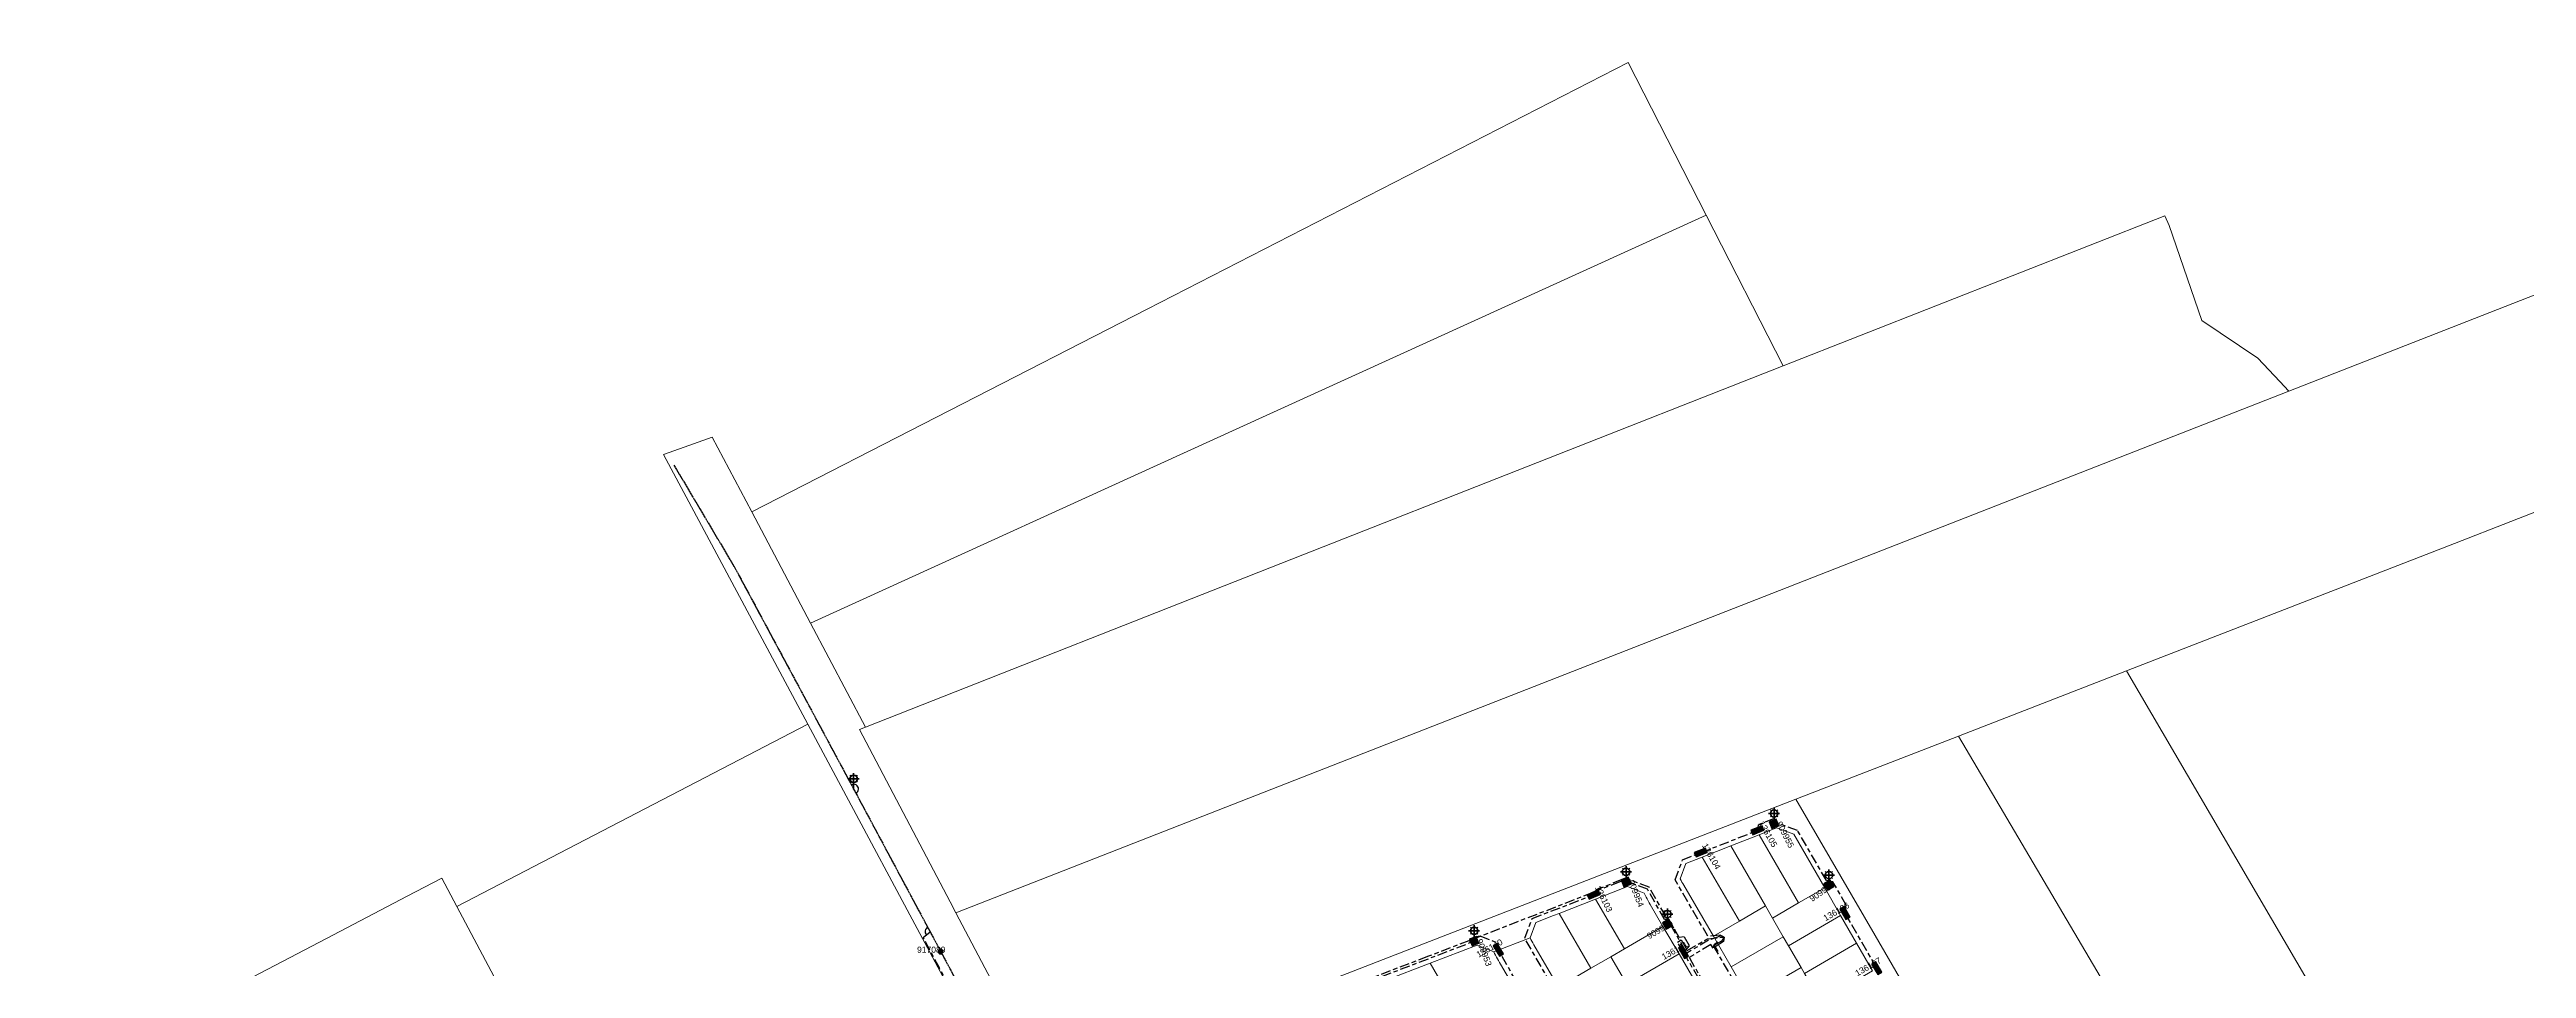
# Model space of a CAD drawing. Header units: metres. Extents: x 303431 to 305438, y 6269401 to 6270518.
# Drawn here: x 303491 to 304506, y 6270141 to 6270518 of the extents above; entities that cross this region are included whole.
import ezdxf
from ezdxf.enums import TextEntityAlignment as Align

# ---------------------------------------------------------------- set-up
doc = ezdxf.new("R2010")
doc.units = ezdxf.units.M
doc.linetypes.add('Cable Exist OH', pattern=[1, 1, 0])
doc.linetypes.add('Cable Exist UG', pattern=[8.2, 4, -1.2, 1.8, -1.2])
doc.layers.get('0').update_dxf_attribs({"color": 6})
doc.layers.add('Cadastre Land Parcels_SP_EXT', color=9, linetype='Continuous', lineweight=5)
doc.layers.add('Cadastre Roads_SP_EXT', color=9, linetype='Continuous', lineweight=5)
for name, color, linetype in [('Equip_SP_SL_EXT', 7, 'Continuous'), ('Mains_HV_EXT', 7, 'Continuous'), ('Mains_LV_EXT', 7, 'Continuous'), ('SupportsOH_SP_TR_HV_LV_SL_EXT', 7, 'Continuous'), ('SupportsUG_SP_LV_EXT', 7, 'Continuous'), ('SupportsUG_SP_LV_SL_EXT', 7, 'Continuous')]:
    doc.layers.add(name, color=color, linetype=linetype)
doc.styles.add('COLUMN_LABEL', font='arial.ttf')
doc.styles.add('iecARIAL', font='arial.ttf', dxfattribs={"height": 2})
doc.styles.add('POLE_LABEL', font='arial.ttf')
doc.styles.get("Standard").update_dxf_attribs({"font": 'arial.ttf'})
doc.linetypes.add('Cable E UG', pattern='A,6,-0.5,["E",Standard,S=1.7,R=0,X=0.5,Y=-1],-2.9', length=9.4)

# ---------------------------------------------------------------- blocks, each defined once
blk = doc.blocks.new('POLE_EXT')
blk.add_hatch(color=256).paths.add_polyline_path([(-1, 0, 1), (1, 0, 1)])
blk.add_lwpolyline([(-1, 0, 1), (1, 0, 1)], format="xyb", close=True)
for tag, height, flags, p in [('pNumber', 2.5, 8, (-17.8, 2.1)), ('OWNED_BY', 0.2, 9, (1.4, -0.4)), ('PARENT', 0.2, 9, (1.4, -0.6)), ('SPECIAL_USE', 0.2, 9, (1.4, -0.8)), ('STATE', 0.2, 9, (1.4, -1)), ('USAGE', 0.2, 9, (1.4, -1.2)), ('cLV', 0.2, 9, (1.4, -1.4)), ('hDepth', 0.2, 9, (1.4, -1.6)), ('hDia', 0.2, 9, (1.4, -1.8)), ('cHV', 0.2, 9, (1.4, -2)), ('LBRACKET', 0.2, 9, (1.4, -2.2)), ('LExisting', 0.2, 9, (1.4, -2.4)), ('LANTNUMBER', 0.2, 9, (1.4, -2.6)), ('LOther', 0.2, 9, (1.4, -2.8)), ('LRemove', 0.2, 9, (1.4, -3)), ('LEGEND', 0.2, 9, (1.4, -3.2)), ('cLinedev', 0.2, 9, (1.4, -3.4)), ('LOCATION', 0.2, 9, (1.4, -3.6)), ('pExisting', 0.2, 9, (1.4, -3.8)), ('PFNUMBER', 0.2, 9, (1.4, -4)), ('NEWPFNUMBER', 0.2, 9, (1.4, -4.2)), ('pFooting', 0.2, 9, (1.4, -4.4)), ('pNew', 0.2, 9, (1.4, -4.6)), ('pRelocate', 0.2, 9, (1.4, -5)), ('pRemove', 0.2, 9, (1.4, -5.2)), ('pReplace', 0.2, 9, (1.4, -5.4)), ('pStay', 0.2, 9, (1.4, -5.6)), ('pType', 0.2, 9, (1.4, -5.8)), ('cspan', 0.2, 9, (1.4, -6)), ('STREETNAME', 0.2, 9, (1.4, -6.2)), ('SUBURB', 0.2, 9, (1.4, -6.4)), ('NOTES', 0.2, 9, (1.4, -6.6)), ('MAINTAINED_BY', 0.2, 9, (1.4, -6.8)), ('OPERATED_BY', 0.2, 9, (1.4, -7))]:
    blk.add_attdef(tag, text='', height=height, dxfattribs=dict(flags=flags)).set_placement(p, align=Align.MIDDLE_LEFT)
at = {"style": 'POLE_LABEL'}
for tag, height, flags, p in [('STRUCTURE_PLANT_NUMBER', 0.2, 9, (1.4, 0)), ('ASSET_NUM', 2.5, 8, (2, 2)), ('STREET_CODE', 0.2, 9, (1.4, -0.2))]:
    blk.add_attdef(tag, text='', height=height, dxfattribs=dict(at, flags=flags)).set_placement(p, align=Align.MIDDLE_LEFT)
at = {"flags": 1}
blk.add_attdef('Z', (1.4, -7.3), '', height=0.2, dxfattribs=at)
blk = doc.blocks.new('COLUMN_EXT')
blk.add_hatch(color=256).paths.add_polyline_path([(-1.5, 1.5), (-1.5, -1.5), (1.5, -1.5), (1.5, 1.5)])
blk.add_lwpolyline([(-1.5, -1.5), (1.5, -1.5), (1.5, 1.5), (-1.5, 1.5)], close=True)
for tag, height, style, flags, p in [('STRUCTURE_PLANT_NUMBER', 0.2, 'POLE_LABEL', 9, (1.8, 0)), ('ASSET_NUM', 2.5, 'COLUMN_LABEL', 8, (2, 2)), ('STREET_CODE', 0.2, 'COLUMN_LABEL', 9, (1.8, -0.2))]:
    blk.add_attdef(tag, text='', height=height, dxfattribs=dict(style=style, flags=flags)).set_placement(p, align=Align.MIDDLE_LEFT)
at = {"flags": 9}
for tag, p in [('COLUMN_TYPE', (1.8, -0.4)), ('OWNED_BY', (1.8, -0.6)), ('STATE', (1.8, -0.8)), ('USAGE', (1.8, -1)), ('LEGEND', (1.8, -1.2)), ('LOCATION', (1.8, -1.4)), ('STREETNAME', (1.8, -1.6)), ('SUBURB', (1.8, -1.8)), ('NOTES', (1.8, -2))]:
    blk.add_attdef(tag, text='', height=0.2, dxfattribs=at).set_placement(p, align=Align.MIDDLE_LEFT)
at = {"flags": 1}
blk.add_attdef('Z', (1.8, -2.4), '', height=0.2, dxfattribs=at)
blk = doc.blocks.new('PILLAR_EXT')
blk.add_hatch(color=256).paths.add_polyline_path([(-2.475, 0.99), (-2.475, -0.99), (2.475, -0.99), (2.475, 0.99)])
blk.add_lwpolyline([(-2.475, -0.99), (2.475, -0.99), (2.475, 0.99), (-2.475, 0.99)], close=True)
for tag, p, flags in [('OWNED_BY', (0, -0.2), 9), ('STATE', (0, -0.4), 9), ('SUPPORT_TYPE', (0, -0.6), 9), ('STREETNAME', (0, -1.8), 9), ('SUBURB', (0, -2), 1), ('USAGE', (0, -0.8), 9), ('LEGEND', (0, -1), 9), ('LOCATION', (0, -1.2), 9), ('NOTES', (0, -1.4), 9), ('PARENT', (0, -1.6), 9)]:
    blk.add_attdef(tag, p, '', height=0.2, dxfattribs=dict(flags=flags))
at = {"style": 'iecARIAL', "flags": 8}
blk.add_attdef('ASSET_NUM', (1.5, 3.5), '', height=2.5, dxfattribs=at)
blk = doc.blocks.new('SL_LANTERN_EXT')
at = {"lineweight": 40}
for p, q in [((-2.3, 4.2), (2.2, 4.2)), ((-1.5, 5.7), (-1.1, 5.3)), ((-1.5, 2.8), (-1.1, 3.2)), ((0, 2), (0, 6.5)), ((0, 0), (0, 2.7)), ((1.5, 5.7), (1.1, 5.3)), ((1.5, 2.8), (1.1, 3.2))]:
    blk.add_line(p, q, dxfattribs=at)
blk.add_circle((0, 4.2), 1.5, dxfattribs=at)
at = {"style": 'iecARIAL', "flags": 9}
blk.add_attdef('ASSET_NUM', (1.5, 1.5), '', height=2.5, dxfattribs=at)
for tag, p, height, flags in [('CONSTRUCTED_VOLTAGE', (1, -0.7), 0.2, 9), ('CONTROL_TYPE', (1, -0.9), 0.2, 9), ('LANTERN_PURPOSE', (1, -1.1), 0.2, 9), ('LANTERN_TYPE', (1, -1.3), 0.2, 9), ('NO_PHASES', (1, -1.5), 0.2, 9), ('OPERATING_VOLTAGE', (1, -1.7), 0.2, 9), ('ORIENTATION', (1, -1.9), 0.2, 9), ('OWNED_BY', (1, -2.1), 0.2, 9), ('STATE', (1, -2.3), 0.2, 9), ('USAGE', (1, -2.5), 0.2, 9), ('CEXIST', (1, -2.7), 0.2, 9), ('CNEW', (1, -2.9), 0.2, 9), ('CNUMBER', (1, -3.1), 0.2, 9), ('CREMOVE', (1, -3.3), 0.2, 9), ('CREPLACE', (1, -3.5), 0.2, 9), ('LKINGHEIGHT', (1, -3.7), 0.2, 9), ('LBRACKET', (1, -3.9), 0.2, 9), ('LBRACKETVOCAB', (1, -4.1), 0.2, 9), ('LCATEGORY', (1, -4.3), 0.2, 9), ('LCHARGE1', (1, -4.5), 0.2, 9), ('LCHARGE1PERCENT', (1, -4.7), 0.2, 9), ('LCHARGE2', (1, -4.9), 0.2, 9), ('LCHARGE2PERCENT', (1, -5.1), 0.2, 9), ('LCHARGE3', (1, -5.3), 0.2, 9), ('LCHARGE3PERCENT', (1, -5.5), 0.2, 9), ('LEXIST', (1, -5.7), 0.2, 9), ('LLAMP', (1, -5.9), 0.2, 9), ('LLAMPVOCAB', (1, -6.1), 0.2, 9), ('LMAST', (1, -6.3), 0.2, 9), ('LMASTVOCAB', (1, -6.5), 0.2, 9), ('LNEW', (1, -6.7), 0.2, 9), ('LANTNUMBER', (1, -6.9), 0.2, 9), ('LOUTREACH', (1, -7.3), 0.2, 9), ('LOUTREACHVOCAB', (1, -7.5), 0.2, 9), ('LRATECODE', (1, -7.7), 0.2, 9), ('LREMOVE', (1, -7.9), 0.2, 9), ('LREPLACE', (1, -8.1), 0.2, 9), ('LTYPE', (1, -8.3), 0.2, 9), ('LTYPEVOCAB', (1, -8.5), 0.2, 9), ('LEGEND', (1, -8.7), 0.2, 9), ('LOCATION', (1, -8.9), 0.2, 9), ('NOTES', (1, -9.1), 0.2, 9), ('STREETNAME', (1, -9.3), 0.2, 9), ('SUBURB', (1, -9.5), 0.2, 1), ('LNUMBER', (2.2, -3.3), 2.5, 8)]:
    blk.add_attdef(tag, p, '', height=height, dxfattribs=dict(flags=flags))

msp = doc.modelspace()

# ---------------------------------------------------------------- linework, layer by layer
at = {"layer": 'Cadastre Land Parcels_SP_EXT', "linetype": 'Continuous'}
for points in [[(303903.86843, 6270093.0588), (304206.78713, 6270210.66237), (304273.40352, 6270236.55531), (304342.30562, 6270263.311), (304409.52771, 6270289.4192), (304476.75749, 6270315.53607), (304546.0418, 6270342.47602), (304565.4975, 6270350.25485), (304810.29183, 6270448.35379), (304797.37937, 6270469.03528), (304766.75595, 6270517.95026), (304408.94003, 6270377.97451), (303862.40245, 6270164.13899), (303900.50163, 6270091.75156), (303903.86843, 6270093.0588)], [(303903.86843, 6270093.0588), (304206.78713, 6270210.66237), (304273.40352, 6270236.55531), (304342.30562, 6270263.311), (304409.52771, 6270289.4192), (304476.75749, 6270315.53607), (304546.0418, 6270342.47602), (304565.4975, 6270350.25485), (304810.29183, 6270448.35379), (304797.37937, 6270469.03528), (304766.75595, 6270517.95026), (304408.94003, 6270377.97451), (303862.40245, 6270164.13899), (303900.50163, 6270091.75156), (303903.86843, 6270093.0588)], [(304169.99597, 6270450.07301), (304138.06903, 6270512.59104), (303940.85604, 6270411.56202), (303778.68601, 6270328.40304), (303802.85098, 6270282.77297), (303977.342, 6270362.30404), (304169.99597, 6270450.07301)], [(304201.63204, 6270388.23699), (304169.99597, 6270450.07301), (303977.342, 6270362.30404), (303802.85098, 6270282.77297), (303825.39497, 6270240.18402), (304000.11804, 6270308.99), (304201.63204, 6270388.23699)], [(304408.94003, 6270377.97451), (304405.23015, 6270381.8918), (304396.17562, 6270391.45212), (304373.26134, 6270406.81582), (304359.8248, 6270445.88392), (304358.08297, 6270449.83539), (304201.63177, 6270388.23673), (304000.1183, 6270308.99053), (303825.39506, 6270240.18366), (303822.89613, 6270239.19955), (303860.05899, 6270168.59122), (303862.40245, 6270164.13899), (304408.94003, 6270377.97451)], [(304486.21703, 6270017.18797), (304342.30597, 6270263.311), (304273.40397, 6270236.55496), (304418.82498, 6269989.89504), (304486.21703, 6270017.18797)], [(303862.287, 6270128.33602), (303801.67996, 6270241.45698), (303657.83903, 6270166.65003), (303677.70999, 6270129.05301), (303703.92896, 6270079.61599), (303717.94399, 6270053.36998), (303862.287, 6270128.33602)], [(304418.82498, 6269989.89504), (304273.40397, 6270236.55496), (304206.78704, 6270210.66202), (304239.27904, 6270154.79499), (304271.13603, 6270099.89097), (304350.00698, 6269963.97198), (304358.58196, 6269965.52602), (304418.82498, 6269989.89504)], [(304207.87035, 6270168.15919), (304191.73578, 6270196.08784), (304180.07985, 6270191.50718), (304194.34857, 6270166.88499), (304197.19288, 6270161.95559), (304207.87035, 6270168.15919)], [(304218.58059, 6270174.38434), (304205.93269, 6270196.30567), (304198.82191, 6270198.87332), (304191.73578, 6270196.08784), (304207.87035, 6270168.15919), (304218.58059, 6270174.38434)], [(304183.66863, 6270160.68236), (304168.4256, 6270186.92651), (304161.69827, 6270184.28263), (304159.36726, 6270177.9763), (304159.72059, 6270177.33015), (304160.07878, 6270176.68602), (304160.44271, 6270176.04508), (304160.81159, 6270175.40715), (304172.987, 6270154.47965), (304183.66863, 6270160.68236)], [(304194.34857, 6270166.88499), (304180.07985, 6270191.50718), (304168.4256, 6270186.92651), (304183.66863, 6270160.68236), (304194.34857, 6270166.88499)], [(303521.56141, 6270046.93), (303557.80058, 6270065.99041), (303677.70963, 6270129.05257), (303657.8393, 6270166.6502), (303651.64356, 6270178.25967), (303637.45796, 6270170.84273), (303604.34657, 6270153.53051), (303571.2395, 6270136.21935), (303557.05646, 6270128.8033), (303523.94542, 6270111.49081), (303490.83694, 6270094.1793), (303517.16042, 6270044.61586), (303521.56141, 6270046.93)], [(304152.29456, 6270158.53456), (304147.10678, 6270167.43689), (304146.66026, 6270168.21148), (304146.21948, 6270168.98916), (304145.78621, 6270169.76993), (304145.3578, 6270170.55477), (304144.93592, 6270171.34181), (304144.52067, 6270172.13292), (304137.68964, 6270174.84341), (304124.58629, 6270169.69406), (304136.45696, 6270149.32429), (304152.29456, 6270158.53456)], [(304225.13902, 6270163.0177), (304218.58059, 6270174.38434), (304207.87035, 6270168.15919), (304197.19288, 6270161.95559), (304201.6172, 6270154.28478), (304203.75052, 6270150.587), (304225.13902, 6270163.0177)], [(304122.76196, 6270141.36314), (304109.73626, 6270163.85748), (304107.43528, 6270162.95304), (304100.13786, 6270160.13735), (304097.7815, 6270153.85734), (304098.17025, 6270153.14229), (304098.56395, 6270152.43024), (304098.96498, 6270151.72243), (304099.37184, 6270151.01665), (304109.49422, 6270133.6464), (304122.76196, 6270141.36314)], [(304130.89395, 6270146.09255), (304136.45696, 6270149.32429), (304124.58629, 6270169.69406), (304109.73626, 6270163.85748), (304122.76196, 6270141.36314), (304130.89395, 6270146.09255)], [(304201.6172, 6270154.28478), (304197.19288, 6270161.95559), (304194.34857, 6270166.88499), (304183.66863, 6270160.68236), (304172.987, 6270154.47965), (304180.25483, 6270141.88041), (304201.6172, 6270154.28478)], [(304231.69737, 6270151.65), (304225.13902, 6270163.0177), (304203.75052, 6270150.587), (304208.88591, 6270141.68449), (304210.30727, 6270139.2193), (304231.69737, 6270151.65)], [(304158.89371, 6270147.21155), (304152.29456, 6270158.53456), (304136.45696, 6270149.32429), (304130.89395, 6270146.09255), (304137.49222, 6270134.76955), (304158.89371, 6270147.21155)], [(304208.88591, 6270141.68449), (304203.75052, 6270150.587), (304201.6172, 6270154.28478), (304180.25483, 6270141.88041), (304187.52355, 6270129.27915), (304208.88591, 6270141.68449)], [(304063.40085, 6270132.11895), (304056.8077, 6270143.42712), (304038.38072, 6270136.31775), (304036.06932, 6270129.95515), (304036.44509, 6270129.26563), (304036.8274, 6270128.57831), (304037.21473, 6270127.894), (304037.60693, 6270127.21287), (304042.0013, 6270119.6728), (304063.40085, 6270132.11895)], [(304091.68248, 6270132.7477), (304085.67436, 6270143.05647), (304085.26238, 6270143.77002), (304084.85525, 6270144.48675), (304084.45396, 6270145.20649), (304084.05761, 6270145.92834), (304083.66691, 6270146.65435), (304083.28125, 6270147.38239), (304082.90134, 6270148.1136), (304076.07693, 6270150.86004), (304056.8077, 6270143.42712), (304063.40085, 6270132.11895), (304069.99921, 6270120.79506), (304070.2862, 6270120.30261), (304091.68248, 6270132.7477)], [(304137.49222, 6270134.76955), (304130.89395, 6270146.09255), (304122.76196, 6270141.36314), (304109.49422, 6270133.6464), (304116.09338, 6270122.32348), (304137.49222, 6270134.76955)], [(304165.46592, 6270135.86019), (304158.89371, 6270147.21155), (304137.49222, 6270134.76955), (304144.09137, 6270123.44548), (304165.46592, 6270135.86019)], [(304238.25571, 6270140.28336), (304231.69737, 6270151.65), (304210.30727, 6270139.2193), (304216.15374, 6270129.08428), (304216.86482, 6270127.85169), (304238.25571, 6270140.28336)], [(304216.15374, 6270129.08428), (304210.30727, 6270139.2193), (304208.88591, 6270141.68449), (304187.52355, 6270129.27915), (304194.79218, 6270116.67991), (304216.15374, 6270129.08428)]]:
    msp.add_lwpolyline(points, close=True, dxfattribs=at)
at = {"layer": 'Cadastre Roads_SP_EXT', "linetype": 'Continuous'}
msp.add_lwpolyline([(303900.50163, 6270091.75154), (303862.40247, 6270164.13894), (303860.05901, 6270168.59122), (303822.89616, 6270239.19953), (303825.39503, 6270240.18361), (303802.85137, 6270282.77311), (303778.68633, 6270328.40334), (303762.50112, 6270359.01161), (303750.96345, 6270354.90328), (303742.51841, 6270351.8977), (303801.67982, 6270241.4568), (303862.28661, 6270128.33617), (303886.28061, 6270083.46704), (303900.50163, 6270091.75154)], close=True, dxfattribs=at)
msp.add_lwpolyline([(304109.49422, 6270133.64643), (304099.37182, 6270151.0167), (304098.965, 6270151.72244), (304098.56392, 6270152.4303), (304098.17025, 6270153.14222), (304097.78153, 6270153.85732), (304082.9013, 6270148.11356), (304083.28128, 6270147.38239), (304083.66691, 6270146.6544), (304084.05758, 6270145.92835), (304084.45398, 6270145.20654), (304084.85524, 6270144.48676), (304085.26233, 6270143.77007), (304085.67437, 6270143.05647), (304091.68251, 6270132.74774)], dxfattribs=at)
at = {"layer": 'Mains_HV_EXT', "linetype": 'Cable Exist OH'}
for points in [[(303746.78578, 6270347.63064), (303771.76816, 6270305.5496), (303796.44348, 6270259.64336), (303820.49936, 6270214.80868)], [(303820.49928, 6270214.80868), (303851.81625, 6270156.33751)]]:
    msp.add_lwpolyline(points, dxfattribs=at)
at = {"layer": 'Mains_HV_EXT', "linetype": 'Continuous'}
for points in [[(303821.37674, 6270213.17024, 1.0547576075), (303819.585, 6270216.51504)], [(303850.83148, 6270158.2059, 0.4416943686), (303850.26733, 6270155.03324)]]:
    msp.add_lwpolyline(points, format="xyb", dxfattribs=at)
at = {"layer": 'Mains_HV_EXT', "linetype": 'Cable Exist UG'}
for points in [[(304177.43208, 6270154.08019), (304175.6831, 6270154.4856), (304170.92373, 6270152.85406), (304162.05996, 6270147.57234), (304162.05996, 6270147.57234), (304161.55137, 6270148.47365), (304146.65005, 6270174.55645), (304137.69194, 6270178.00027), (304134.57336, 6270176.79057), (304134.57336, 6270176.79057), (304123.48547, 6270172.35802), (304072.75438, 6270152.60882), (304072.75438, 6270152.60882), (304055.79318, 6270146.12766), (304012.80441, 6270129.63276), (304012.80441, 6270129.63276), (303993.9933, 6270122.38284), (303996.03916, 6270117.01245), (303994.34073, 6270116.16344)], [(303994.26407, 6270116.12582), (303991.30748, 6270123.42637), (303991.30748, 6270123.42637), (303951.15043, 6270107.96692), (303929.1495, 6270099.48269), (303909.48238, 6270091.90253), (303908.2907, 6270090.4088), (303908.2907, 6270090.4088), (303904.93605, 6270081.00341), (303891.34927, 6270074.74555), (303887.18148, 6270078.69079), (303887.18148, 6270078.69079), (303881.10801, 6270089.20815), (303867.42569, 6270119.26542), (303867.42569, 6270119.26542), (303855.63136, 6270141.47431), (303849.0149, 6270153.96216), (303851.80683, 6270156.34994)], [(304177.41432, 6270154.08403), (304177.09817, 6270152.28859), (304172.9202, 6270149.60168), (304171.93923, 6270151.06805), (304171.93923, 6270151.06805), (304163.07271, 6270145.80626), (304163.15079, 6270145.60798), (304163.15079, 6270145.60798), (304167.90157, 6270137.22777)], [(304177.41432, 6270154.08403), (304177.09817, 6270152.28859), (304172.9202, 6270149.60168), (304171.93923, 6270151.06805), (304171.93923, 6270151.06805), (304163.07271, 6270145.80626), (304163.15079, 6270145.60798), (304163.15079, 6270145.60798), (304167.90157, 6270137.22777)]]:
    msp.add_lwpolyline(points, dxfattribs=at)
at = {"layer": 'Mains_HV_EXT', "linetype": 'Cable E UG'}
for points in [[(304174.73743, 6270152.01934), (304173.18707, 6270150.98574), (304173.5448, 6270150.23044)], [(304173.5448, 6270150.23044), (304174.76255, 6270148.16233)]]:
    msp.add_lwpolyline(points, dxfattribs=at)
at = {"layer": 'Mains_LV_EXT', "linetype": 'Cable Exist OH'}
for points in [[(303771.7755, 6270305.51415), (303796.44348, 6270259.64336)], [(303796.44348, 6270259.64336), (303820.49928, 6270214.8086)], [(303820.49928, 6270214.8086), (303865.86632, 6270130.10473)], [(303820.49928, 6270214.8086), (303865.86632, 6270130.10473)]]:
    msp.add_lwpolyline(points, dxfattribs=at)
at = {"layer": 'Mains_LV_EXT', "linetype": 'Cable Exist UG'}
for points in [[(304167.90716, 6270188.74857), (304191.09001, 6270197.90279)], [(304226.88283, 6270164.02153), (304227.45523, 6270167.14929), (304227.45523, 6270167.14929), (304221.98632, 6270176.75879), (304219.29124, 6270177.27055), (304207.42492, 6270197.83681), (304199.77602, 6270200.61097), (304197.94287, 6270202.70079), (304197.94287, 6270202.70079), (304191.27861, 6270200.14209), (304191.01835, 6270197.92998)], [(304177.43208, 6270154.08019), (304175.71939, 6270154.87723), (304170.71435, 6270154.4519), (304157.25771, 6270177.59329), (304160.27511, 6270185.75636), (304167.78337, 6270188.79645)], [(304160.64273, 6270147.73642), (304163.10416, 6270150.60017), (304160.94319, 6270154.23777), (304158.98125, 6270153.96208), (304156.79133, 6270157.7575), (304156.08196, 6270159.01975), (304154.71586, 6270161.28207), (304152.97039, 6270161.29341), (304145.97071, 6270173.73655), (304139.40947, 6270176.26205), (304137.96363, 6270178.64858), (304135.41627, 6270177.67303), (304124.76974, 6270173.35668), (304124.13954, 6270171.61179)], [(304114.6826, 6270120.78559), (304095.66312, 6270153.6481), (304098.7093, 6270161.806), (304124.01908, 6270171.49375)], [(304239.91022, 6270141.44269), (304226.8141, 6270164.14056)], [(304046.84758, 6270107.27223), (304043.69713, 6270108.72517), (304043.69713, 6270108.72517), (304038.70119, 6270117.30991), (304037.82858, 6270118.84968), (304038.92725, 6270120.93015), (304033.84881, 6270129.75296), (304037.07925, 6270137.99153), (304073.30942, 6270151.85458), (304073.25545, 6270153.61607), (304077.26909, 6270154.62356), (304077.26909, 6270154.62356), (304084.52318, 6270151.73162), (304084.70745, 6270149.00034)], [(304160.76159, 6270147.97107), (304158.25603, 6270152.1004), (304159.71155, 6270152.94032), (304162.27501, 6270148.6766), (304170.48271, 6270153.4444), (304177.41432, 6270154.08403)], [(304177.38729, 6270154.1008), (304176.28436, 6270152.50288), (304172.92496, 6270150.54328), (304185.97737, 6270127.99089)], [(304099.72172, 6270122.91854), (304094.37785, 6270132.0992), (304092.93792, 6270131.8734), (304091.66124, 6270134.04463), (304092.3727, 6270135.59666), (304084.74031, 6270148.9427)], [(304160.67618, 6270147.89408), (304179.16188, 6270115.97367), (304181.30433, 6270116.1717), (304182.41134, 6270114.31044), (304182.41134, 6270114.31044), (304187.70733, 6270105.13311), (304186.47403, 6270103.11403)]]:
    msp.add_lwpolyline(points, dxfattribs=at)

# ---------------------------------------------------------------- block references
at = {"layer": 'Equip_SP_SL_EXT'}
for p in [(303820.49935, 6270214.80866), (304197.83351, 6270200.58624), (304137.14419, 6270176.71464), (304220.34612, 6270175.35767), (304154.10838, 6270159.36322), (304074.90343, 6270152.48056)]:
    msp.add_blockref('SL_LANTERN_EXT', p, dxfattribs=at)
at = {"layer": 'SupportsOH_SP_TR_HV_LV_SL_EXT'}
ref = msp.add_blockref('POLE_EXT', (303856.14047, 6270148.2244), dxfattribs=at)
ref.add_attrib('ASSET_NUM', '917089', dxfattribs={"layer": '0', "height": 2.5, "style": 'POLE_LABEL'}).set_placement((303858.14047, 6270148.9744), align=Align.MIDDLE_RIGHT)
at = {"layer": 'SupportsUG_SP_LV_EXT'}
ref = msp.add_blockref('PILLAR_EXT', (304191.01842, 6270197.92995), dxfattribs=dict(at, rotation=201.5134543896112))
ref.add_attrib('ASSET_NUM', '136105', dxfattribs={"layer": '0', "height": 2.5, "rotation": 299.39611975, "style": 'iecARIAL'}).set_placement((304192.51842, 6270201.42995), align=Align.MIDDLE_LEFT)
ref = msp.add_blockref('PILLAR_EXT', (304167.78339, 6270188.79646), dxfattribs=dict(at, rotation=201.5134543896112))
ref.add_attrib('ASSET_NUM', '136104', dxfattribs={"layer": '0', "height": 2.5, "rotation": 299.59510499, "style": 'iecARIAL'}).set_placement((304169.28339, 6270192.29646), align=Align.MIDDLE_LEFT)
ref = msp.add_blockref('PILLAR_EXT', (304123.92014, 6270171.53289), dxfattribs=dict(at, rotation=203.921390010222))
ref.add_attrib('ASSET_NUM', '136103', dxfattribs={"layer": '0', "height": 2.5, "rotation": 296.54393413, "style": 'iecARIAL'}).set_placement((304125.42014, 6270175.03289), align=Align.MIDDLE_LEFT)
ref = msp.add_blockref('PILLAR_EXT', (304226.90367, 6270163.98532), dxfattribs=dict(at, rotation=120.0800713153896))
ref.add_attrib('ASSET_NUM', '136106', dxfattribs={"layer": '0', "height": 2.5, "rotation": 29.96476373, "style": 'iecARIAL'}).set_placement((304228.40367, 6270167.48532), align=Align.MIDDLE_RIGHT)
ref = msp.add_blockref('PILLAR_EXT', (304084.75847, 6270148.9108), dxfattribs=dict(at, rotation=121.8880997927587))
ref.add_attrib('ASSET_NUM', '136140', dxfattribs={"layer": '0', "height": 2.5, "rotation": 29.05679454, "style": 'iecARIAL'}).set_placement((304086.25847, 6270152.4108), align=Align.MIDDLE_RIGHT)
ref = msp.add_blockref('PILLAR_EXT', (304160.70293, 6270148.01517), dxfattribs=dict(at, rotation=119.8250608417111))
ref.add_attrib('ASSET_NUM', '136141', dxfattribs={"layer": '0', "height": 2.5, "rotation": 29.24344686, "style": 'iecARIAL'}).set_placement((304162.20293, 6270151.51517), align=Align.MIDDLE_RIGHT)
ref = msp.add_blockref('PILLAR_EXT', (304239.94116, 6270141.3901), dxfattribs=dict(at, rotation=120.0800713153896))
ref.add_attrib('ASSET_NUM', '136107', dxfattribs={"layer": '0', "height": 2.5, "rotation": 29.96224026, "style": 'iecARIAL'}).set_placement((304241.44116, 6270144.8901), align=Align.MIDDLE_RIGHT)
at = {"layer": 'SupportsUG_SP_LV_SL_EXT'}
ref = msp.add_blockref('COLUMN_EXT', (304197.83352, 6270200.58623), dxfattribs=dict(at, rotation=201.5108217325817))
ref.add_attrib('ASSET_NUM', '909955', dxfattribs={"layer": '0', "height": 2.5, "rotation": 296.81479163, "style": 'COLUMN_LABEL'}).set_placement((304199.83352, 6270201.33623), align=Align.MIDDLE_LEFT)
ref = msp.add_blockref('COLUMN_EXT', (304137.14424, 6270176.71464), dxfattribs=dict(at, rotation=201.5141145635077))
ref.add_attrib('ASSET_NUM', '909954', dxfattribs={"layer": '0', "height": 2.5, "rotation": 291.68337206, "style": 'COLUMN_LABEL'}).set_placement((304139.14424, 6270177.46464), align=Align.MIDDLE_LEFT)
ref = msp.add_blockref('COLUMN_EXT', (304220.34609, 6270175.35769), dxfattribs=dict(at, rotation=120.0783608808503))
ref.add_attrib('ASSET_NUM', '909956', dxfattribs={"layer": '0', "height": 2.5, "rotation": 34.35530812, "style": 'COLUMN_LABEL'}).set_placement((304222.34609, 6270176.10769), align=Align.MIDDLE_RIGHT)
ref = msp.add_blockref('COLUMN_EXT', (304074.90339, 6270152.48054), dxfattribs=dict(at, rotation=201.1710025089382))
ref.add_attrib('ASSET_NUM', '909953', dxfattribs={"layer": '0', "height": 2.5, "rotation": 290.88538362, "style": 'COLUMN_LABEL'}).set_placement((304076.90339, 6270153.23054), align=Align.MIDDLE_LEFT)
ref = msp.add_blockref('COLUMN_EXT', (304154.10831, 6270159.36315), dxfattribs=dict(at, rotation=119.8250608417111))
ref.add_attrib('ASSET_NUM', '909980', dxfattribs={"layer": '0', "height": 2.5, "rotation": 29.82506079, "style": 'COLUMN_LABEL'}).set_placement((304156.10831, 6270160.11315), align=Align.MIDDLE_RIGHT)

doc.saveas('drawing.dxf')
